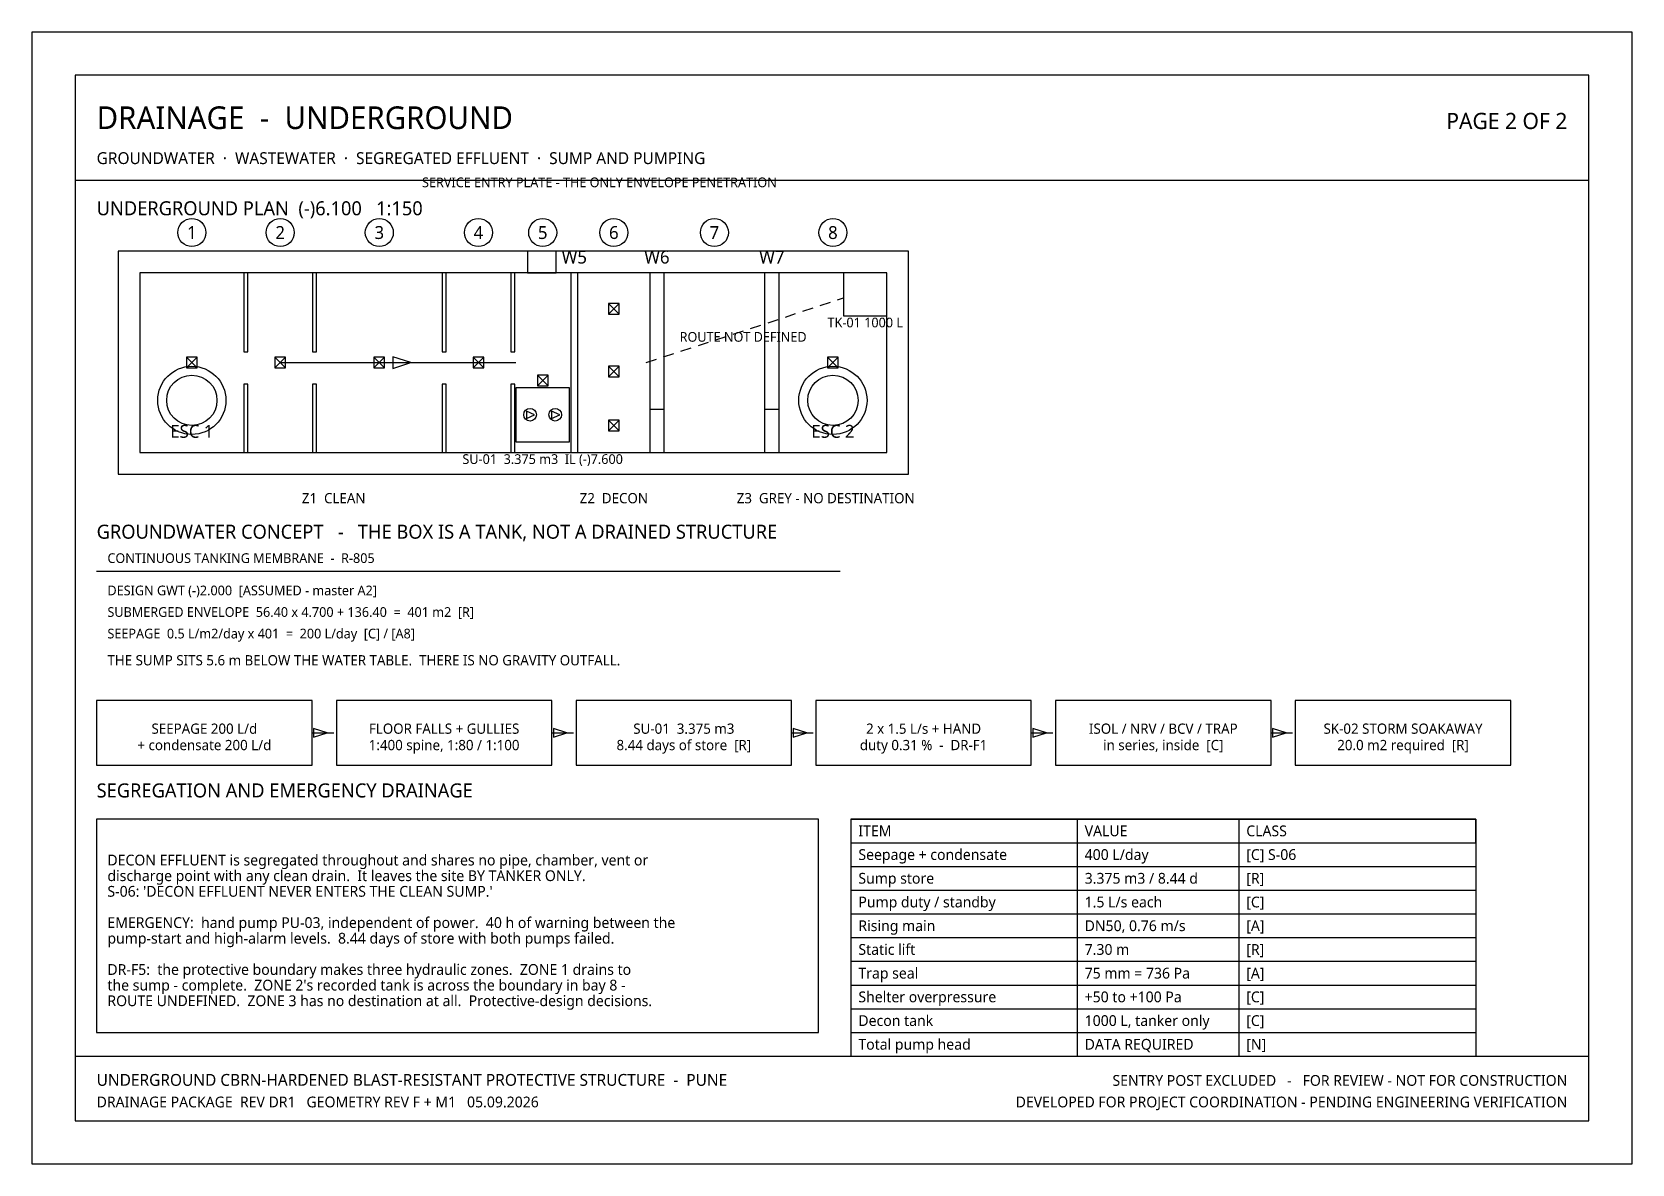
# Model space of a CAD drawing. Header units: millimetres. Extents: x 0 to 297, y 0 to 210.
import ezdxf
from ezdxf.enums import TextEntityAlignment as Align

# ---------------------------------------------------------------- set-up
doc = ezdxf.new("R2010")
doc.units = ezdxf.units.MM
for name, color, linetype in [('M-ARCH', 8, 'Continuous'), ('M-FLAG', 1, 'Continuous'), ('M-GRID', 5, 'Continuous'), ('M-STRUCT', 7, 'Continuous'), ('M-TABLE', 7, 'Continuous'), ('M-TEXT', 7, 'Continuous'), ('M-TITLE', 7, 'Continuous'), ('M-WATERPROOF', 30, 'Continuous'), ('P-DRAIN-EFF', 6, 'Continuous'), ('P-DRAIN-RISING', 2, 'Continuous'), ('P-DRAIN-WASTE', 3, 'Continuous'), ('P-EQUIP', 2, 'Continuous'), ('P-FLOW', 1, 'Continuous'), ('S-NOTE', 7, 'Continuous'), ('S-TITLE', 7, 'Continuous')]:
    doc.layers.add(name, color=color, linetype=linetype)
doc.styles.add('OpenSans', font='OpenSans-Regular.ttf')

# ---------------------------------------------------------------- blocks, each defined once
blk = doc.blocks.new('PUMP')
at = {"layer": 'P-EQUIP'}
blk.add_lwpolyline([(-1.5, -1.5), (1.9, 0), (-1.5, 1.5)], close=True, dxfattribs=at)
blk.add_circle((0, 0), 2.6, dxfattribs=at)
blk = doc.blocks.new('GULLY')
at = {"layer": 'P-EQUIP'}
for p, q in [((-2.2, -2.2), (2.2, 2.2)), ((-2.2, 2.2), (2.2, -2.2))]:
    blk.add_line(p, q, dxfattribs=at)
blk.add_lwpolyline([(-2.2, -2.2), (2.2, -2.2), (2.2, 2.2), (-2.2, 2.2)], close=True, dxfattribs=at)

msp = doc.modelspace()

# ---------------------------------------------------------------- linework, layer by layer
at = {"layer": 'M-ARCH'}
for centre, radius in [((29.67, 141.67), 6.33), ((29.67, 141.67), 4.67), ((148.67, 141.67), 6.33), ((148.67, 141.67), 4.67)]:
    msp.add_circle(centre, radius, dxfattribs=at)
at = {"layer": 'M-FLAG'}
for p, q in [((149.54, 160.3), (150.65, 160.67)), ((139.85, 157.13), (141.75, 157.75)), ((143.08, 158.19), (144.98, 158.81)), ((146.31, 159.25), (148.21, 159.87)), ((130.16, 153.96), (132.06, 154.58)), ((133.39, 155.01), (135.29, 155.64)), ((136.62, 156.07), (138.52, 156.69)), ((123.69, 151.84), (125.59, 152.46)), ((126.92, 152.9), (128.83, 153.52)), ((114, 148.67), (115.9, 149.29)), ((117.23, 149.72), (119.13, 150.35)), ((120.46, 150.78), (122.36, 151.4))]:
    msp.add_line(p, q, dxfattribs=at)
for points in [[(114.67, 132), (117.33, 132), (117.33, 140), (114.67, 140)], [(136, 132), (138.67, 132), (138.67, 140), (136, 140)]]:
    msp.add_lwpolyline(points, close=True, dxfattribs=at)
at = {"layer": 'M-GRID'}
for centre in [(29.67, 172.8), (46.07, 172.8), (64.47, 172.8), (82.87, 172.8), (94.8, 172.8), (108, 172.8), (126.67, 172.8), (148.67, 172.8)]:
    msp.add_circle(centre, 2.6, dxfattribs=at)
at = {"layer": 'M-STRUCT'}
for points in [[(16, 128), (162.67, 128), (162.67, 169.33), (16, 169.33)], [(20, 132), (158.67, 132), (158.67, 165.33), (20, 165.33)], [(39.33, 150.67), (40.07, 150.67), (40.07, 165.33), (39.33, 165.33)], [(52.07, 150.67), (52.8, 150.67), (52.8, 165.33), (52.07, 165.33)], [(76.13, 150.67), (76.87, 150.67), (76.87, 165.33), (76.13, 165.33)], [(88.87, 150.67), (89.6, 150.67), (89.6, 165.33), (88.87, 165.33)], [(100, 132), (101.33, 132), (101.33, 165.33), (100, 165.33)], [(114.67, 132), (117.33, 132), (117.33, 165.33), (114.67, 165.33)], [(136, 132), (138.67, 132), (138.67, 165.33), (136, 165.33)], [(39.33, 132), (40.07, 132), (40.07, 144.67), (39.33, 144.67)], [(52.07, 132), (52.8, 132), (52.8, 144.67), (52.07, 144.67)], [(76.13, 132), (76.87, 132), (76.87, 144.67), (76.13, 144.67)], [(88.87, 132), (89.6, 132), (89.6, 144.67), (88.87, 144.67)]]:
    msp.add_lwpolyline(points, close=True, dxfattribs=at)
at = {"layer": 'M-TABLE'}
for p, q in [((152, 64), (268, 64)), ((152, 64), (152, 20)), ((194, 64), (194, 20)), ((224, 64), (224, 20)), ((268, 64), (268, 20)), ((152, 55.2), (268, 55.2)), ((152, 50.8), (268, 50.8)), ((152, 46.4), (268, 46.4)), ((152, 42), (268, 42)), ((152, 37.6), (268, 37.6)), ((152, 33.2), (268, 33.2)), ((152, 28.8), (268, 28.8)), ((152, 24.4), (268, 24.4)), ((152, 20), (268, 20))]:
    msp.add_line(p, q, dxfattribs=at)
msp.add_lwpolyline([(152, 59.6), (268, 59.6), (268, 64), (152, 64)], close=True, dxfattribs=at)
at = {"layer": 'M-TITLE'}
for p, q in [((8, 182.5), (289, 182.5)), ((8, 20), (289, 20))]:
    msp.add_line(p, q, dxfattribs=at)
for points in [[(0, 0), (297, 0), (297, 210), (0, 210)], [(8, 8), (289, 8), (289, 202), (8, 202)]]:
    msp.add_lwpolyline(points, close=True, dxfattribs=at)
at = {"layer": 'M-WATERPROOF'}
msp.add_line((12, 110), (150, 110), dxfattribs=at)
at = {"layer": 'P-DRAIN-EFF'}
msp.add_lwpolyline([(150.65, 157.33), (158.65, 157.33), (158.65, 165.33), (150.65, 165.33)], close=True, dxfattribs=at)
at = {"layer": 'P-DRAIN-RISING'}
msp.add_lwpolyline([(91.99, 165.33), (97.32, 165.33), (97.32, 169.33), (91.99, 169.33)], close=True, dxfattribs=at)
at = {"layer": 'P-DRAIN-WASTE'}
msp.add_lwpolyline([(46.07, 148.67), (89.79, 148.67)], dxfattribs=at)
at = {"layer": 'P-EQUIP'}
for points in [[(89.79, 134), (99.79, 134), (99.79, 144), (89.79, 144)], [(12, 74), (52, 74), (52, 86), (12, 86)], [(56.5, 74), (96.5, 74), (96.5, 86), (56.5, 86)], [(101, 74), (141, 74), (141, 86), (101, 86)], [(145.5, 74), (185.5, 74), (185.5, 86), (145.5, 86)], [(190, 74), (230, 74), (230, 86), (190, 86)], [(234.5, 74), (274.5, 74), (274.5, 86), (234.5, 86)]]:
    msp.add_lwpolyline(points, close=True, dxfattribs=at)
at = {"layer": 'P-FLOW'}
for p, q in [((52, 80), (56, 80)), ((96.5, 80), (100.5, 80)), ((141, 80), (145, 80)), ((185.5, 80), (189.5, 80)), ((230, 80), (234, 80))]:
    msp.add_line(p, q, dxfattribs=at)
for points in [[(70.33, 148.67), (66.97, 149.75), (66.97, 147.59)], [(54.8, 80), (52.28, 80.81), (52.28, 79.19)], [(99.3, 80), (96.78, 80.81), (96.78, 79.19)], [(143.8, 80), (141.28, 80.81), (141.28, 79.19)], [(188.3, 80), (185.78, 80.81), (185.78, 79.19)], [(232.8, 80), (230.28, 80.81), (230.28, 79.19)]]:
    msp.add_lwpolyline(points, close=True, dxfattribs=at)
at = {"layer": 'S-TITLE'}
msp.add_lwpolyline([(12, 24.38), (146, 24.38), (146, 64), (12, 64)], close=True, dxfattribs=at)

# ---------------------------------------------------------------- block references
at = {"xscale": 0.45, "yscale": 0.45}
for name, p in [('GULLY', (108, 158.67)), ('GULLY', (29.67, 148.67)), ('GULLY', (46.07, 148.67)), ('GULLY', (64.47, 148.67)), ('GULLY', (82.87, 148.67)), ('GULLY', (148.67, 148.67)), ('GULLY', (94.8, 145.33)), ('GULLY', (108, 147)), ('PUMP', (92.45, 139)), ('PUMP', (97.12, 139)), ('GULLY', (108, 137))]:
    msp.add_blockref(name, p, dxfattribs=at)

# ---------------------------------------------------------------- texts
at = {"layer": 'M-FLAG', "style": 'OpenSans'}
for s, height, p in [('SERVICE ENTRY PLATE - THE ONLY ENVELOPE PENETRATION', 1.8, (105.33, 180.67)), ('ROUTE NOT DEFINED', 1.8, (132, 152)), ('Z3  GREY - NO DESTINATION', 1.9, (147.33, 122))]:
    msp.add_text(s, height=height, dxfattribs=at).set_placement(p, align=Align.BOTTOM_CENTER)
msp.add_text('THE SUMP SITS 5.6 m BELOW THE WATER TABLE.  THERE IS NO GRAVITY OUTFALL.', height=1.9, dxfattribs=at).set_placement((14, 92.5))
msp.add_text('SENTRY POST EXCLUDED   -   FOR REVIEW - NOT FOR CONSTRUCTION', height=2, dxfattribs=at).set_placement((285, 14.5), align=Align.RIGHT)
at = {"layer": 'M-GRID', "style": 'OpenSans'}
for s, p in [('1', (29.67, 172.8)), ('2', (46.07, 172.8)), ('3', (64.47, 172.8)), ('4', (82.87, 172.8)), ('5', (94.8, 172.8)), ('6', (108, 172.8)), ('7', (126.67, 172.8)), ('8', (148.67, 172.8))]:
    msp.add_text(s, height=2.4, dxfattribs=at).set_placement(p, align=Align.MIDDLE_CENTER)
at = {"layer": 'M-TABLE', "style": 'OpenSans'}
for s, p in [('ITEM', (153.4, 60.8)), ('VALUE', (195.4, 60.8)), ('CLASS', (225.4, 60.8)), ('Seepage + condensate', (153.4, 56.4)), ('400 L/day', (195.4, 56.4)), ('[C] S-06', (225.4, 56.4)), ('Sump store', (153.4, 52)), ('3.375 m3 / 8.44 d', (195.4, 52)), ('[R]', (225.4, 52)), ('Pump duty / standby', (153.4, 47.6)), ('1.5 L/s each', (195.4, 47.6)), ('[C]', (225.4, 47.6)), ('Rising main', (153.4, 43.2)), ('DN50, 0.76 m/s', (195.4, 43.2)), ('[A]', (225.4, 43.2)), ('Static lift', (153.4, 38.8)), ('7.30 m', (195.4, 38.8)), ('[R]', (225.4, 38.8)), ('Trap seal', (153.4, 34.4)), ('75 mm = 736 Pa', (195.4, 34.4)), ('[A]', (225.4, 34.4)), ('Shelter overpressure', (153.4, 30)), ('+50 to +100 Pa', (195.4, 30)), ('[C]', (225.4, 30)), ('Decon tank', (153.4, 25.6)), ('1000 L, tanker only', (195.4, 25.6)), ('[C]', (225.4, 25.6)), ('Total pump head', (153.4, 21.2)), ('DATA REQUIRED', (195.4, 21.2)), ('[N]', (225.4, 21.2))]:
    msp.add_text(s, height=2, dxfattribs=at).set_placement(p)
at = {"layer": 'M-TEXT', "style": 'OpenSans'}
for s, height, p in [('GROUNDWATER  ·  WASTEWATER  ·  SEGREGATED EFFLUENT  ·  SUMP AND PUMPING', 2.2, (12, 185.5)), ('SUBMERGED ENVELOPE  56.40 x 4.700 + 136.40  =  401 m2  [R]', 1.8, (14, 101.5)), ('SEEPAGE  0.5 L/m2/day x 401  =  200 L/day  [C] / [A8]', 1.8, (14, 97.5)), ('DRAINAGE PACKAGE  REV DR1   GEOMETRY REV F + M1   05.09.2026', 2, (12, 10.5))]:
    msp.add_text(s, height=height, dxfattribs=at).set_placement(p)
for s, p in [('W5', (100.67, 166.33)), ('W6', (116, 166.33)), ('W7', (137.33, 166.33)), ('ESC 1', (29.67, 134)), ('ESC 2', (148.67, 134))]:
    msp.add_text(s, height=2.4, dxfattribs=at).set_placement(p, align=Align.BOTTOM_CENTER)
for s, p in [('SEEPAGE 200 L/d', (32, 80.76)), ('FLOOR FALLS + GULLIES', (76.5, 80.76)), ('SU-01  3.375 m3', (121, 80.76)), ('2 x 1.5 L/s + HAND', (165.5, 80.76)), ('ISOL / NRV / BCV / TRAP', (210, 80.76)), ('SK-02 STORM SOAKAWAY', (254.5, 80.76)), ('+ condensate 200 L/d', (32, 77.72)), ('1:400 spine, 1:80 / 1:100', (76.5, 77.72)), ('8.44 days of store  [R]', (121, 77.72)), ('duty 0.31 %  -  DR-F1', (165.5, 77.72)), ('in series, inside  [C]', (210, 77.72)), ('20.0 m2 required  [R]', (254.5, 77.72))]:
    msp.add_text(s, height=1.9, dxfattribs=at).set_placement(p, align=Align.MIDDLE_CENTER)
msp.add_text('DEVELOPED FOR PROJECT COORDINATION - PENDING ENGINEERING VERIFICATION', height=2, dxfattribs=at).set_placement((285, 10.5), align=Align.RIGHT)
at = {"layer": 'M-TITLE', "style": 'OpenSans'}
for s, height, p in [('DRAINAGE  -  UNDERGROUND', 4.2, (12, 192)), ('UNDERGROUND PLAN  (-)6.100   1:150', 2.6, (12, 176)), ('GROUNDWATER CONCEPT   -   THE BOX IS A TANK, NOT A DRAINED STRUCTURE', 2.6, (12, 116)), ('SEGREGATION AND EMERGENCY DRAINAGE', 2.6, (12, 68)), ('UNDERGROUND CBRN-HARDENED BLAST-RESISTANT PROTECTIVE STRUCTURE  -  PUNE', 2.2, (12, 14.5))]:
    msp.add_text(s, height=height, dxfattribs=at).set_placement(p)
msp.add_text('PAGE 2 OF 2', height=3, dxfattribs=at).set_placement((285, 192), align=Align.RIGHT)
at = {"layer": 'M-WATERPROOF', "style": 'OpenSans'}
for s, p in [('CONTINUOUS TANKING MEMBRANE  -  R-805', (14, 111.5)), ('DESIGN GWT (-)2.000  [ASSUMED - master A2]', (14, 105.5))]:
    msp.add_text(s, height=1.8, dxfattribs=at).set_placement(p)
at = {"layer": 'P-DRAIN-EFF', "style": 'OpenSans'}
for s, height, p in [('TK-01 1000 L', 1.8, (154.67, 154.67)), ('Z2  DECON', 1.9, (108, 122))]:
    msp.add_text(s, height=height, dxfattribs=at).set_placement(p, align=Align.BOTTOM_CENTER)
at = {"layer": 'P-DRAIN-WASTE', "style": 'OpenSans'}
msp.add_text('Z1  CLEAN', height=1.9, dxfattribs=at).set_placement((56, 122), align=Align.BOTTOM_CENTER)
at = {"layer": 'P-EQUIP', "style": 'OpenSans'}
msp.add_text('SU-01  3.375 m3  IL (-)7.600', height=1.8, dxfattribs=at).set_placement((94.79, 129.33), align=Align.BOTTOM_CENTER)
at = {"layer": 'S-NOTE', "style": 'OpenSans'}
for s, p in [('DECON EFFLUENT is segregated throughout and shares no pipe, chamber, vent or', (14, 55.38)), ('discharge point with any clean drain.  It leaves the site BY TANKER ONLY.', (14, 52.48)), ("S-06: 'DECON EFFLUENT NEVER ENTERS THE CLEAN SUMP.'", (14, 49.58)), ('EMERGENCY:  hand pump PU-03, independent of power.  40 h of warning between the', (14, 43.78)), ('pump-start and high-alarm levels.  8.44 days of store with both pumps failed.', (14, 40.88)), ('DR-F5:  the protective boundary makes three hydraulic zones.  ZONE 1 drains to', (14, 35.08)), ("the sump - complete.  ZONE 2's recorded tank is across the boundary in bay 8 -", (14, 32.18)), ('ROUTE UNDEFINED.  ZONE 3 has no destination at all.  Protective-design decisions.', (14, 29.28))]:
    msp.add_text(s, height=2, dxfattribs=at).set_placement(p)

doc.saveas('drawing.dxf')
